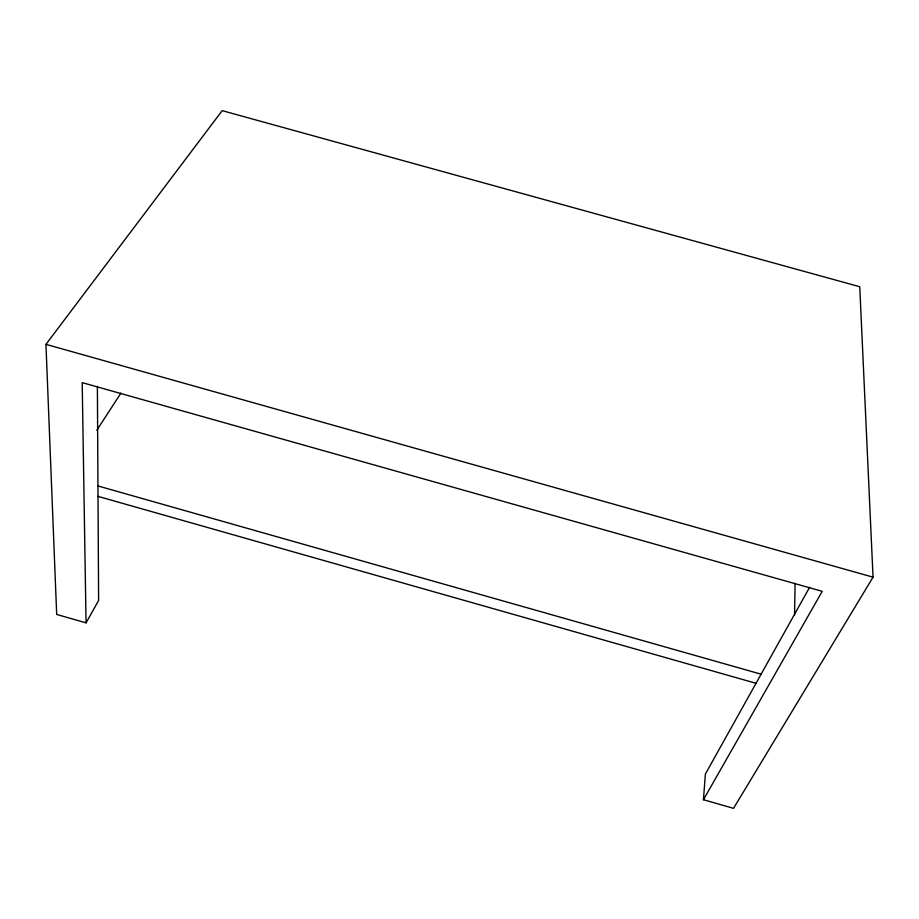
<?xml version="1.0" encoding="UTF-8"?>
<svg xmlns="http://www.w3.org/2000/svg" width="919" height="919" viewBox="0 0 919 919"><rect width="100%" height="100%" fill="white"/><g stroke="black" fill="none" stroke-linecap="round" stroke-linejoin="round"><path stroke-width="1.38" d="M794.567 614.8L795.084 583.37M97.391 386.474L98.609 600.486L86.053 622.852L56.679 614.443L45.95 344.349L222.18 110.648L859.747 286.739L873.05 577.166L733.511 808.352L703.437 799.725L705.39 774.028L809.605 587.298M703.437 799.725L822.218 591.319L82.193 382.626L86.053 622.852M96.805 430.264L120.94 393.102M45.95 344.349L873.05 577.166M97.954 485.944L761.104 674.19M98.011 496.375L756.027 683.288"/></g></svg>
